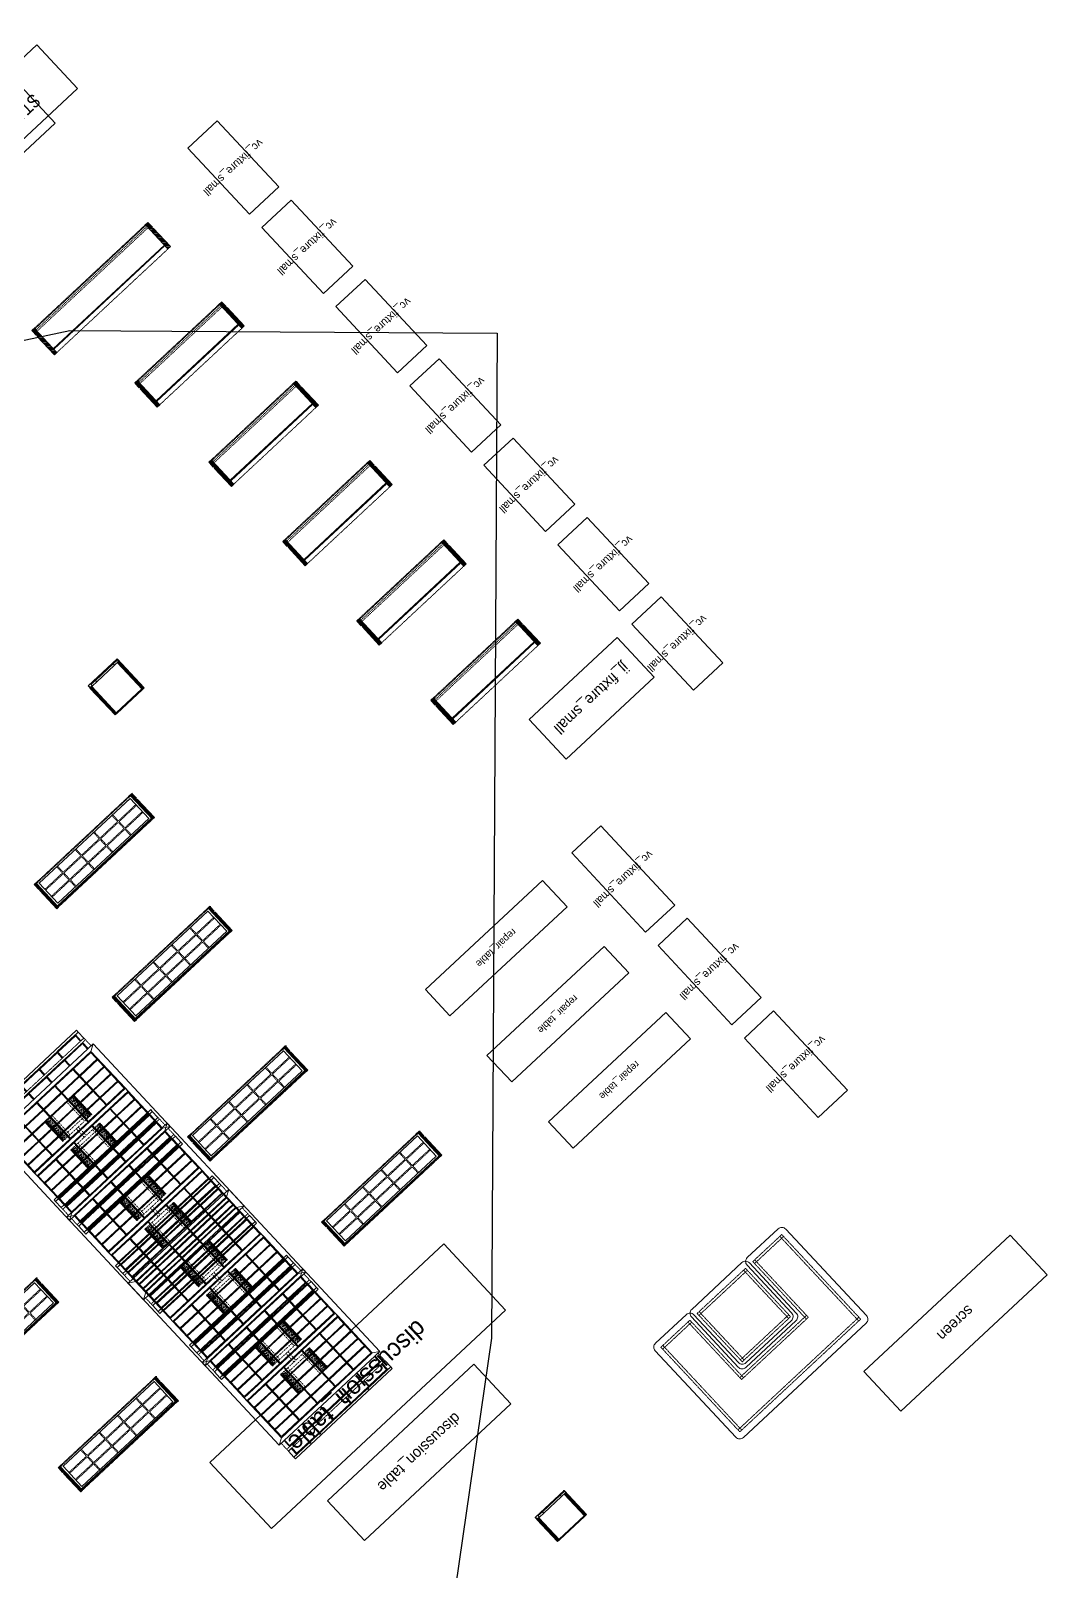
# Model space of a CAD drawing. Header units: metres. Extents: x -11724 to 3801, y -13128 to 5050.
# Drawn here: x -3886 to 3801, y -6603 to 5050 of the extents above; entities that cross this region are included whole.
import ezdxf
from ezdxf.enums import TextEntityAlignment as Align

# ---------------------------------------------------------------- set-up
doc = ezdxf.new("R2010")
doc.units = ezdxf.units.M
doc.linetypes.add('a_p6_plan_L18$0$HIDDEN', pattern=[0.375, 0.25, -0.125])
doc.linetypes.add('ACAD_ISO03W100', pattern=[30, 12, -18])
for name, color, linetype in [('FixtureLabels', 2, 'Continuous'), ('Fixtures', 3, 'Continuous'), ('FloorPlan', 1, 'Continuous')]:
    doc.layers.add(name, color=color, linetype=linetype)
for name, color, linetype, lineweight in [('I-LK DIM', 252, 'Continuous', 5), ('I-LK FF&E', 1, 'Continuous', 9), ('I-LK TEXT', 31, 'Continuous', 5), ('LN-ELEVATION-1', 81, 'Continuous', 13), ('LN-ELEVATION-2', 103, 'Continuous', 20), ('LN-ELEVATION-3', 125, 'a_p6_plan_L18$0$HIDDEN', 18), ('LN-ELEVATION-4', 145, 'Continuous', 13), ('LN-ELEVATION-5', 167, 'Continuous', 5), ('LN-HATCH', 251, 'Continuous', 0)]:
    doc.layers.add(name, color=color, linetype=linetype, lineweight=lineweight)
doc.styles.add('LK TXT', font='Arial Narrow.ttf')
pattern_1 = [(45, (4208834.247, 1706614.74), (-4.4901280605, 4.4901280605), [])]
pattern_2 = [(45, (4209134.247, 1706614.74), (-4.4901280605, 4.4901280605), [])]
pattern_3 = [(45, (7858558.917, 3503823.203), (-4.4901280605, 4.4901280605), [])]

# ---------------------------------------------------------------- blocks, each defined once
blk = doc.blocks.new('STAFF_RACK_1')
at = {"layer": 'I-LK FF&E'}
blk.add_lwpolyline([(900, 468), (0, 468), (0, 18), (900, 18)], close=True, dxfattribs=at)
at = {"layer": 'I-LK TEXT', "color": 0, "linetype": 'Continuous', "ltscale": 3, "insert": (-98, 361), "char_height": 100, "attachment_point": 1, "style": 'LK TXT'}
blk.add_mtext_dynamic_manual_height_columns('\\pxqc;STAFF\\P RACK', width=1099.49, gutter_width=1, heights=[0], dxfattribs=at)
blk = doc.blocks.new('jj 1200')
at = {"layer": 'LN-HATCH', "ltscale": 0.5}
h = blk.add_hatch(dxfattribs=at)
h.set_pattern_fill('ANSI31', color=256, scale=2)
h.set_pattern_definition([(45, (4097187.331, 1708800.267), (-4.4901280605, 4.4901280605), [])])
h.paths.add_polyline_path([(792, 220), (792, 30), (786, 30), (786, 20), (792, 20), (792, -24), (767, -24), (767, 220)])
h.paths.add_polyline_path([(-383, 180), (767, 180), (767, 186), (-383, 186)])
h.paths.add_polyline_path([(757, -24), (757, -30), (792, -30), (792, -24)])
h.paths.add_polyline_path([(-408, 220), (-408, 30), (-402, 30), (-402, 20), (-408, 20), (-408, -24), (-383, -24), (-383, 220)])
h.paths.add_polyline_path([(-373, -24), (-373, -30), (-408, -30), (-408, -24)])
at = {"layer": 'LN-ELEVATION-1', "ltscale": 0.5}
for points in [[(-408, 220), (-408, 30), (-402, 30), (-402, 20), (-408, 20), (-408, -24), (-383, -24), (-383, 220)], [(-383, 180), (767, 180), (767, 186), (-383, 186)], [(792, 220), (792, 30), (786, 30), (786, 20), (792, 20), (792, -24), (767, -24), (767, 220)], [(-373, -24), (-373, -30), (-408, -30), (-408, -24)], [(757, -24), (757, -30), (792, -30), (792, -24)]]:
    blk.add_lwpolyline(points, close=True, dxfattribs=at)
at = {"layer": 'LN-ELEVATION-3', "ltscale": 0.5}
for p, q in [((767, 220), (-383, 220)), ((757, -24), (-373, -24)), ((-373, -30), (757, -30))]:
    blk.add_line(p, q, dxfattribs=at)
at = {"layer": 'LN-ELEVATION-4', "linetype": 'ACAD_ISO03W100', "ltscale": 0.05}
blk.add_lwpolyline([(767, 0), (-383, 0), (-383, -12), (767, -12)], close=True, dxfattribs=at)
blk = doc.blocks.new('JJ_FIXTURE_LARGE_1')
at = {"layer": 'I-LK FF&E', "xscale": -1}
blk.add_blockref('JJ 1200', (792, 30), dxfattribs=at)
blk = doc.blocks.new('jj 900')
at = {"layer": 'LN-HATCH', "ltscale": 0.5}
h = blk.add_hatch(dxfattribs=at)
h.set_pattern_fill('ANSI31', color=256, scale=50)
h.set_pattern_definition([(45, (0, 0), (-4.419417, 4.419417), [])])
h.paths.add_polyline_path([(-912, 0), (-912, -190), (-906, -190), (-906, -200), (-912, -200), (-912, -244), (-887, -244), (-887, 0)])
h = blk.add_hatch(dxfattribs=at)
h.set_pattern_fill('ANSI31', color=256, scale=2)
h.set_pattern_definition(pattern_1)
h.paths.add_polyline_path([(-12, 0), (-12, -190), (-18, -190), (-18, -200), (-12, -200), (-12, -244), (-37, -244), (-37, 0)])
h = blk.add_hatch(dxfattribs=at)
h.set_pattern_fill('ANSI31', color=256, scale=2)
h.set_pattern_definition(pattern_2)
h.paths.add_polyline_path([(-37, -40), (-887, -40), (-887, -34), (-37, -34)])
h = blk.add_hatch(dxfattribs=at)
h.set_pattern_fill('ANSI31', color=256, scale=2)
h.set_pattern_definition(pattern_2)
h.paths.add_polyline_path([(-877, -244), (-877, -250), (-912, -250), (-912, -244)])
h = blk.add_hatch(dxfattribs=at)
h.set_pattern_fill('ANSI31', color=256, scale=2)
h.set_pattern_definition(pattern_1)
h.paths.add_polyline_path([(-47, -244), (-47, -250), (-12, -250), (-12, -244)])
at = {"layer": 'LN-ELEVATION-1', "ltscale": 0.5}
for points in [[(-912, 0), (-912, -190), (-906, -190), (-906, -200), (-912, -200), (-912, -244), (-887, -244), (-887, 0)], [(-12, 0), (-12, -190), (-18, -190), (-18, -200), (-12, -200), (-12, -244), (-37, -244), (-37, 0)], [(-37, -40), (-887, -40), (-887, -34), (-37, -34)], [(-877, -244), (-877, -250), (-912, -250), (-912, -244)], [(-47, -244), (-47, -250), (-12, -250), (-12, -244)]]:
    blk.add_lwpolyline(points, close=True, dxfattribs=at)
at = {"layer": 'LN-ELEVATION-3', "ltscale": 0.5}
for p, q in [((-887, 0), (-37, 0)), ((-877, -244), (-47, -244)), ((-47, -250), (-877, -250))]:
    blk.add_line(p, q, dxfattribs=at)
at = {"layer": 'LN-ELEVATION-4', "linetype": 'ACAD_ISO03W100', "ltscale": 0.05}
blk.add_lwpolyline([(-887, -220), (-37, -220), (-37, -232), (-887, -232)], close=True, dxfattribs=at)
blk = doc.blocks.new('JJ_FIXTURE_MEDIUM_1')
at = {"layer": 'I-LK FF&E'}
blk.add_blockref('JJ 900', (912, 250), dxfattribs=at)
blk = doc.blocks.new('JJ_FIXTURE_MEDIUM_2')
at = {"layer": 'I-LK FF&E'}
blk.add_blockref('JJ 900', (912, 250), dxfattribs=at)
blk = doc.blocks.new('JJ_FIXTURE_MEDIUM_3')
at = {"layer": 'I-LK FF&E'}
blk.add_blockref('JJ 900', (912, 250), dxfattribs=at)
blk = doc.blocks.new('JJ_FIXTURE_MEDIUM_4')
at = {"layer": 'I-LK FF&E'}
blk.add_blockref('JJ 900', (912, 250), dxfattribs=at)
blk = doc.blocks.new('JJ_FIXTURE_MEDIUM_5')
at = {"layer": 'I-LK FF&E'}
blk.add_blockref('JJ 900', (912, 250), dxfattribs=at)
blk = doc.blocks.new('mirror unit see thru')
at = {"layer": 'LN-HATCH', "ltscale": 0.5}
h = blk.add_hatch(dxfattribs=at)
h.set_pattern_fill('ANSI31', color=256, scale=2)
h.set_pattern_definition([(45, (4060070.797, 1708569.446), (-4.4901280605, 4.4901280605), [])])
h.paths.add_polyline_path([(-150, 0), (-132, 0), (-132, -279), (-150, -279)])
h.paths.add_polyline_path([(-132, -6), (132, -6), (132, 0), (-132, 0)])
h.paths.add_polyline_path([(150, 0), (132, 0), (132, -279), (150, -279)])
at = {"layer": 'Defpoints'}
blk.add_lwpolyline([(150, -300), (-150, -300), (-150, 0), (150, 0)], close=True, dxfattribs=at)
at = {"layer": 'LN-ELEVATION-1'}
for points in [[(-150, 0), (-132, 0), (-132, -279), (-150, -279)], [(-132, -6), (132, -6), (132, 0), (-132, 0)], [(150, 0), (132, 0), (132, -279), (150, -279)], [(-103, -293), (-103, -279), (-148, -279), (-148, -300), (-139, -300), (-139, -298.5), (-146.5, -298.5), (-146.5, -293)], [(80, -293), (80, -279), (125, -279), (125, -300), (116, -300), (116, -298.5), (123.5, -298.5), (123.5, -293)], [(142, -300), (142, -298.5), (146.5, -298.5), (146.5, -280.5), (125, -280.5), (125, -279), (148, -279), (148, -300)]]:
    blk.add_lwpolyline(points, close=True, dxfattribs=at)
at = {"layer": 'LN-ELEVATION-2', "color": 4, "lineweight": 0}
blk.add_lwpolyline([(-146.5, -293), (123.5, -293), (123.5, -298.5), (-146.5, -298.5)], close=True, dxfattribs=at)
at = {"layer": 'LN-ELEVATION-2'}
blk.add_lwpolyline([(-103, -293), (80, -293), (80, -279), (-103, -279)], close=True, dxfattribs=at)
at = {"layer": 'LN-ELEVATION-4', "ltscale": 0.5}
blk.add_line((116, -300), (-139, -300), dxfattribs=at)
blk = doc.blocks.new('MIRROR_2')
at = {"layer": 'I-LK FF&E'}
blk.add_blockref('MIRROR UNIT SEE THRU', (150, 300), dxfattribs=at)
blk = doc.blocks.new('1010mm vc plan')
at = {"layer": 'LN-HATCH', "ltscale": 0.5}
h = blk.add_hatch(dxfattribs=at)
h.set_pattern_fill('ANSI31', color=256, scale=2)
h.set_pattern_definition([(45, (3761554.586, 1795022.936), (-4.490128061, 4.490128061), [])])
h.paths.add_polyline_path([(-505, 24), (-505, -166), (-499, -166), (-499, -176), (-505, -176), (-505, -220), (-487, -220), (-487, 24)])
h = blk.add_hatch(dxfattribs=at)
h.set_pattern_fill('ANSI31', color=256, scale=2)
h.set_pattern_definition(pattern_3)
h.paths.add_polyline_path([(505, 24), (505, -166), (499, -166), (499, -176), (505, -176), (505, -220), (487, -220), (487, 24)])
h = blk.add_hatch(dxfattribs=at)
h.set_pattern_fill('ANSI31', color=256, scale=2)
h.set_pattern_definition([(45, (7858741.917, 3503823.203), (-4.4901280605, 4.4901280605), [])])
h.paths.add_polyline_path([(-470, -220), (-470, -226), (-505, -226), (-505, -220)])
h = blk.add_hatch(dxfattribs=at)
h.set_pattern_fill('ANSI31', color=256, scale=2)
h.set_pattern_definition(pattern_3)
h.paths.add_polyline_path([(477, -220), (477, -226), (512, -226), (512, -220)])
at = {"layer": 'LN-ELEVATION-1', "ltscale": 0.5}
for points in [[(-505, 24), (-505, -166), (-499, -166), (-499, -176), (-505, -176), (-505, -220), (-487, -220), (-487, 24)], [(487, 12), (-487, 12), (-487, 18), (487, 18)], [(505, 24), (505, -166), (499, -166), (499, -176), (505, -176), (505, -220), (487, -220), (487, 24)], [(-470, -220), (-470, -226), (-505, -226), (-505, -220)], [(470, -220), (470, -226), (505, -226), (505, -220)]]:
    blk.add_lwpolyline(points, close=True, dxfattribs=at)
at = {"layer": 'LN-ELEVATION-2', "ltscale": 0.5}
blk.add_lwpolyline([(470, 0), (-470, 0), (-470, -208), (470, -208)], close=True, dxfattribs=at)
at = {"layer": 'LN-ELEVATION-3', "ltscale": 0.5}
for p, q in [((-487, 24), (487, 24)), ((-470, -220), (470, -220)), ((470, -226), (-470, -226))]:
    blk.add_line(p, q, dxfattribs=at)
for points in [[(-470, 0), (-289, 0), (-289, -64), (-470, -64)], [(-281, 0), (-99, 0), (-99, -64), (-281, -64)], [(-91, 0), (91, 0), (91, -64), (-91, -64)], [(99, 0), (281, 0), (281, -64), (99, -64)], [(289, 0), (470, 0), (470, -64), (289, -64)], [(-470, -136), (-289, -136), (-289, -72), (-470, -72)], [(-281, -72), (-99, -72), (-99, -136), (-281, -136)], [(-91, -72), (91, -72), (91, -136), (-91, -136)], [(99, -72), (281, -72), (281, -136), (99, -136)], [(289, -72), (470, -72), (470, -136), (289, -136)], [(-470, -144), (-289, -144), (-289, -208), (-470, -208)], [(-281, -144), (-99, -144), (-99, -208), (-281, -208)], [(-91, -144), (91, -144), (91, -208), (-91, -208)], [(99, -144), (281, -144), (281, -208), (99, -208)], [(289, -144), (470, -144), (470, -208), (289, -208)]]:
    blk.add_lwpolyline(points, close=True, dxfattribs=at)
blk = doc.blocks.new('VC_FIXTURE_MEDIUM_1')
at = {"layer": 'I-LK FF&E', "xscale": -1}
blk.add_blockref('1010MM VC PLAN', (512, 226), dxfattribs=at)
blk = doc.blocks.new('VC_FIXTURE_MEDIUM_2')
at = {"layer": 'I-LK FF&E', "xscale": -1}
blk.add_blockref('1010MM VC PLAN', (512, 226), dxfattribs=at)
blk = doc.blocks.new('euro mirror')
at = {"layer": 'LN-ELEVATION-4', "linetype": 'ACAD_ISO03W100', "ltscale": 0.1}
blk.add_lwpolyline([(0, 47), (0, -41), (-20, -41), (-20, 47)], close=True, dxfattribs=at)
at = {"layer": 'LN-ELEVATION-5', "linetype": 'ACAD_ISO03W100', "ltscale": 0.1}
for p, q in [((-160, 247), (-160, 47)), ((-160, 247), (-160, 47)), ((-159, 247), (-159, 47)), ((-159, 247), (-159, 47)), ((-158, 247), (-158, 47)), ((-158, 247), (-158, 47)), ((-157, 247), (-157, 47)), ((-156, 247), (-156, 47)), ((-154, 247), (-154, 47)), ((-151, 247), (-151, 47)), ((-146, 247), (-146, 47)), ((-141, 247), (-141, 47)), ((-135, 247), (-135, 47)), ((-128, 247), (-128, 47)), ((-120, 247), (-120, 47)), ((-111, 247), (-111, 47)), ((-102, 247), (-102, 47)), ((-85, 247), (-85, 47)), ((65, 247), (65, 47)), ((82, 247), (82, 47)), ((91, 247), (91, 47)), ((100, 247), (100, 47)), ((108, 247), (108, 47)), ((115, 247), (115, 47)), ((121, 247), (121, 47)), ((126, 247), (126, 47)), ((131, 247), (131, 47)), ((134, 247), (134, 47)), ((136, 247), (136, 47)), ((137, 247), (137, 47)), ((138, 247), (138, 47)), ((138, 247), (138, 47)), ((139, 247), (139, 47)), ((139, 247), (139, 47)), ((140, 247), (140, 47)), ((140, 247), (140, 47)), ((-160, -41), (-160, -241)), ((-160, -41), (-160, -241)), ((-159, -41), (-159, -241)), ((-159, -41), (-159, -241)), ((-158, -41), (-158, -241)), ((-158, -41), (-158, -241)), ((-157, -41), (-157, -241)), ((-156, -41), (-156, -241)), ((-154, -41), (-154, -241)), ((-151, -41), (-151, -241)), ((-146, -41), (-146, -241)), ((-141, -41), (-141, -241)), ((-135, -41), (-135, -241)), ((-128, -41), (-128, -241)), ((-120, -41), (-120, -241)), ((-111, -41), (-111, -241)), ((-102, -41), (-102, -241)), ((-85, -41), (-85, -241)), ((65, -41), (65, -241)), ((82, -41), (82, -241)), ((91, -41), (91, -241)), ((100, -41), (100, -241)), ((108, -41), (108, -241)), ((115, -41), (115, -241)), ((121, -41), (121, -241)), ((126, -41), (126, -241)), ((131, -41), (131, -241)), ((134, -41), (134, -241)), ((136, -41), (136, -241)), ((137, -41), (137, -241)), ((138, -41), (138, -241)), ((138, -41), (138, -241)), ((139, -41), (139, -241)), ((139, -41), (139, -241)), ((140, -41), (140, -241)), ((140, -41), (140, -241))]:
    blk.add_line(p, q, dxfattribs=at)
for points in [[(140, 73), (140, 247), (-160, 247), (-160, 73)], [(140, -67), (140, -241), (-160, -241), (-160, -67)]]:
    blk.add_lwpolyline(points, dxfattribs=at)
for points in [[(140, 73), (140, 47), (-160, 47), (-160, 73)], [(140, -41), (140, -67), (-160, -67), (-160, -41)]]:
    blk.add_lwpolyline(points, close=True, dxfattribs=at)
blk = doc.blocks.new('eurocenter 1040')
at = {"layer": 'LN-ELEVATION-1'}
for points in [[(-470, -327), (470, -327), (470, 468), (-470, 468)], [(-470, 85), (470, 85), (470, 468), (-470, 468)], [(-283, 85), (-277, 85), (-277, 468), (-283, 468)], [(-96, 85), (-90, 85), (-90, 468), (-96, 468)], [(90, 85), (96, 85), (96, 468), (90, 468)], [(277, 85), (283, 85), (283, 468), (277, 468)], [(-470, 387), (-283, 387), (-283, 393), (-470, 393)], [(-277, 387), (-96, 387), (-96, 393), (-277, 393)], [(-90, 387), (90, 387), (90, 393), (-90, 393)], [(96, 387), (277, 387), (277, 393), (96, 393)], [(283, 387), (470, 387), (470, 393), (283, 393)], [(-470, 311), (-283, 311), (-283, 317), (-470, 317)], [(-470, 236), (-283, 236), (-283, 242), (-470, 242)], [(-277, 311), (-96, 311), (-96, 317), (-277, 317)], [(-277, 236), (-96, 236), (-96, 242), (-277, 242)], [(-90, 311), (90, 311), (90, 317), (-90, 317)], [(-90, 236), (90, 236), (90, 242), (-90, 242)], [(96, 311), (277, 311), (277, 317), (96, 317)], [(96, 236), (277, 236), (277, 242), (96, 242)], [(283, 311), (470, 311), (470, 317), (283, 317)], [(283, 236), (470, 236), (470, 242), (283, 242)], [(-470, 160), (-283, 160), (-283, 166), (-470, 166)], [(-277, 160), (-96, 160), (-96, 166), (-277, 166)], [(-90, 160), (90, 160), (90, 166), (-90, 166)], [(96, 160), (277, 160), (277, 166), (96, 166)], [(283, 160), (470, 160), (470, 166), (283, 166)], [(-470, 85), (470, 85), (470, 55), (-470, 55)], [(-470, 55), (470, 55), (470, -327), (-470, -327)], [(-283, 55), (-277, 55), (-277, -327), (-283, -327)], [(-96, 55), (-90, 55), (-90, -327), (-96, -327)], [(90, 55), (96, 55), (96, -327), (90, -327)], [(277, 55), (283, 55), (283, -327), (277, -327)], [(-470, -20), (-283, -20), (-283, -26), (-470, -26)], [(-470, -96), (-283, -96), (-283, -102), (-470, -102)], [(-277, -20), (-96, -20), (-96, -26), (-277, -26)], [(-277, -96), (-96, -96), (-96, -102), (-277, -102)], [(-90, -20), (90, -20), (90, -26), (-90, -26)], [(-90, -96), (90, -96), (90, -102), (-90, -102)], [(96, -20), (277, -20), (277, -26), (96, -26)], [(96, -96), (277, -96), (277, -102), (96, -102)], [(283, -20), (470, -20), (470, -26), (283, -26)], [(283, -96), (470, -96), (470, -102), (283, -102)], [(-470, -171), (-283, -171), (-283, -177), (-470, -177)], [(-277, -171), (-96, -171), (-96, -177), (-277, -177)], [(-90, -171), (90, -171), (90, -177), (-90, -177)], [(96, -171), (277, -171), (277, -177), (96, -177)], [(283, -171), (470, -171), (470, -177), (283, -177)], [(-470, -246), (-283, -246), (-283, -252), (-470, -252)], [(-277, -246), (-96, -246), (-96, -252), (-277, -252)], [(-90, -246), (90, -246), (90, -252), (-90, -252)], [(96, -246), (277, -246), (277, -252), (96, -252)], [(283, -246), (470, -246), (470, -252), (283, -252)]]:
    blk.add_lwpolyline(points, close=True, dxfattribs=at)
for points in [[(-283, 462), (-464, 462), (-464, 317)], [(-96, 462), (-277, 462)], [(90, 462), (-90, 462)], [(277, 462), (96, 462)], [(464, 317), (464, 462), (283, 462)], [(-464, 311), (-464, 242)], [(-464, 236), (-464, 166)], [(464, 242), (464, 311)], [(464, 166), (464, 236)], [(-464, 160), (-464, 91), (-283, 91)], [(283, 91), (464, 91), (464, 160)], [(-464, -20), (-464, 49), (-283, 49)], [(-277, 91), (-96, 91)], [(-277, 49), (-96, 49)], [(-90, 91), (90, 91)], [(-90, 49), (90, 49)], [(96, 91), (277, 91)], [(96, 49), (277, 49)], [(283, 49), (464, 49), (464, -20)], [(-464, -96), (-464, -26)], [(-464, -171), (-464, -102)], [(464, -26), (464, -96)], [(464, -102), (464, -171)], [(-283, -321), (-464, -321), (-464, -177)], [(464, -177), (464, -321), (283, -321)], [(-96, -321), (-277, -321)], [(90, -321), (-90, -321)], [(277, -321), (96, -321)]]:
    blk.add_lwpolyline(points, dxfattribs=at)
at = {"layer": 'LN-ELEVATION-2'}
blk.add_lwpolyline([(-520, -357), (520, -357), (520, 498), (-520, 498)], close=True, dxfattribs=at)
for points in [[(-470, 468), (-520, 498)], [(470, 468), (520, 498)], [(-470, -327), (-520, -357)], [(470, -327), (520, -357)]]:
    blk.add_lwpolyline(points, dxfattribs=at)
at = {"layer": 'LN-ELEVATION-3'}
for points in [[(-500, 560), (500, 560), (500, 578), (-500, 578)], [(-500, 498), (-470, 498), (-470, 560), (-500, 560)], [(470, 498), (500, 498), (500, 560), (470, 560)], [(-500, -357), (-470, -357), (-470, -419), (-500, -419)], [(-500, -419), (500, -419), (500, -437), (-500, -437)], [(470, -357), (500, -357), (500, -419), (470, -419)]]:
    blk.add_lwpolyline(points, close=True, dxfattribs=at)
at = {"layer": 'LN-ELEVATION-4'}
for points in [[(-500, 640), (500, 640), (500, 658), (-500, 658)], [(-500, 578), (-470, 578), (-470, 640), (-500, 640)], [(470, 578), (500, 578), (500, 640), (470, 640)], [(-470, 498), (-464, 498), (-464, 560), (-470, 560)], [(-464, 554), (-283, 554), (-283, 560), (-464, 560)], [(-283, 498), (-277, 498), (-277, 560), (-283, 560)], [(-277, 554), (-96, 554), (-96, 560), (-277, 560)], [(-96, 498), (-90, 498), (-90, 560), (-96, 560)], [(-90, 554), (90, 554), (90, 560), (-90, 560)], [(90, 498), (96, 498), (96, 560), (90, 560)], [(96, 554), (277, 554), (277, 560), (96, 560)], [(277, 498), (283, 498), (283, 560), (277, 560)], [(283, 554), (464, 554), (464, 560), (283, 560)], [(464, 498), (470, 498), (470, 560), (464, 560)], [(-500, -437), (-470, -437), (-470, -499), (-500, -499)], [(-470, -357), (-464, -357), (-464, -419), (-470, -419)], [(-464, -413), (-283, -413), (-283, -419), (-464, -419)], [(-283, -357), (-277, -357), (-277, -419), (-283, -419)], [(-277, -413), (-96, -413), (-96, -419), (-277, -419)], [(-96, -357), (-90, -357), (-90, -419), (-96, -419)], [(-90, -413), (90, -413), (90, -419), (-90, -419)], [(90, -357), (96, -357), (96, -419), (90, -419)], [(96, -413), (277, -413), (277, -419), (96, -419)], [(277, -357), (283, -357), (283, -419), (277, -419)], [(283, -413), (464, -413), (464, -419), (283, -419)], [(464, -357), (470, -357), (470, -419), (464, -419)], [(470, -437), (500, -437), (500, -499), (470, -499)], [(-500, -499), (500, -499), (500, -517), (-500, -517)]]:
    blk.add_lwpolyline(points, close=True, dxfattribs=at)
at = {"layer": 'LN-ELEVATION-5'}
for points in [[(-470, 578), (-464, 578), (-464, 640), (-470, 640)], [(-464, 634), (-283, 634), (-283, 640), (-464, 640)], [(-283, 578), (-277, 578), (-277, 640), (-283, 640)], [(-277, 634), (-96, 634), (-96, 640), (-277, 640)], [(-96, 578), (-90, 578), (-90, 640), (-96, 640)], [(-90, 634), (90, 634), (90, 640), (-90, 640)], [(90, 578), (96, 578), (96, 640), (90, 640)], [(96, 634), (277, 634), (277, 640), (96, 640)], [(277, 578), (283, 578), (283, 640), (277, 640)], [(283, 634), (464, 634), (464, 640), (283, 640)], [(464, 578), (470, 578), (470, 640), (464, 640)], [(-470, -437), (-464, -437), (-464, -499), (-470, -499)], [(-283, -437), (-277, -437), (-277, -499), (-283, -499)], [(-96, -437), (-90, -437), (-90, -499), (-96, -499)], [(90, -437), (96, -437), (96, -499), (90, -499)], [(277, -437), (283, -437), (283, -499), (277, -499)], [(464, -437), (470, -437), (470, -499), (464, -499)], [(-464, -493), (-283, -493), (-283, -499), (-464, -499)], [(-277, -493), (-96, -493), (-96, -499), (-277, -499)], [(-90, -493), (90, -493), (90, -499), (-90, -499)], [(96, -493), (277, -493), (277, -499), (96, -499)], [(283, -493), (464, -493), (464, -499), (283, -499)]]:
    blk.add_lwpolyline(points, close=True, dxfattribs=at)
at = {"layer": 'I-LK DIM'}
blk.add_blockref('EURO MIRROR', (10, 67), dxfattribs=at)
blk = doc.blocks.new('EURO_CENTRE_1')
at = {"layer": 'I-LK FF&E'}
blk.add_blockref('EUROCENTER 1040', (520, 517), dxfattribs=at)
blk = doc.blocks.new('VC_FIXTURE_MEDIUM_4')
at = {"layer": 'I-LK FF&E', "xscale": -1}
blk.add_blockref('1010MM VC PLAN', (512, 226), dxfattribs=at)
blk = doc.blocks.new('EURO_CENTRE_2')
at = {"layer": 'I-LK FF&E'}
blk.add_blockref('EUROCENTER 1040', (520, 517), dxfattribs=at)
blk = doc.blocks.new('EURO_CENTRE_3')
at = {"layer": 'I-LK FF&E'}
blk.add_blockref('EUROCENTER 1040', (520, 517), dxfattribs=at)
blk = doc.blocks.new('VC_FIXTURE_MEDIUM_5')
at = {"layer": 'I-LK FF&E', "xscale": -1}
blk.add_blockref('1010MM VC PLAN', (512, 226), dxfattribs=at)
blk = doc.blocks.new('VC_FIXTURE_MEDIUM_6')
at = {"layer": 'I-LK FF&E', "xscale": -1}
blk.add_blockref('1010MM VC PLAN', (512, 226), dxfattribs=at)
blk = doc.blocks.new('EURO_CENTRE_4')
at = {"layer": 'I-LK FF&E'}
blk.add_blockref('EUROCENTER 1040', (520, 517), dxfattribs=at)
blk = doc.blocks.new('VC_FIXTURE_MEDIUM_7')
at = {"layer": 'I-LK FF&E', "xscale": -1}
blk.add_blockref('1010MM VC PLAN', (512, 226), dxfattribs=at)
blk = doc.blocks.new('nesting tables')
at = {"layer": 'LN-ELEVATION-1'}
blk.add_lwpolyline([(315, 487.5), (635, 487.5, -0.4142136), (675, 447.5), (675, -447.5, -0.4142136), (635, -487.5), (-635, -487.5, -0.4142136), (-675, -447.5), (-675, 447.5, -0.4142136), (-635, 487.5), (-315, 487.5, -0.4142136), (-275, 447.5), (-275, -47.5, 0.4142136), (-235, -87.5), (235, -87.5, 0.4142136), (275, -47.5), (275, 447.5, -0.4142136)], format="xyb", close=True, dxfattribs=at)
at = {"layer": 'LN-ELEVATION-2', "color": 0, "linetype": 'ByBlock', "lineweight": -2}
blk.add_lwpolyline([(-300, 447.5), (-300, -72.5, 0.4142136), (-260, -112.5), (260, -112.5, 0.4142136), (300, -72.5), (300, 447.5, 0.4142136), (260, 487.5), (-260, 487.5, 0.4142136)], format="xyb", close=True, dxfattribs=at)
at = {"layer": 'LN-ELEVATION-3'}
for points in [[(325, 437.5), (625, 437.5), (625, -437.5), (-625, -437.5), (-625, 437.5), (-325, 437.5), (-325, -137.5), (325, -137.5)], [(-605, 417.5), (-605, 437.5), (-625, 437.5), (-625, 417.5)], [(345, 417.5), (605, 417.5), (605, -417.5), (-605, -417.5), (-605, 417.5), (-345, 417.5), (-345, -157.5), (345, -157.5)], [(-325, 437.5), (-325, 417.5), (-345, 417.5), (-345, 437.5)], [(-250, 437.5), (-250, -62.5), (250, -62.5), (250, 437.5)], [(-230, 417.5), (-230, 437.5), (-250, 437.5), (-250, 417.5)], [(-230, 417.5), (-230, -42.5), (230, -42.5), (230, 417.5)], [(230, 417.5), (230, 437.5), (250, 437.5), (250, 417.5)], [(345, 417.5), (345, 437.5), (325, 437.5), (325, 417.5)], [(605, 417.5), (605, 437.5), (625, 437.5), (625, 417.5)], [(-230, -42.5), (-230, -62.5), (-250, -62.5), (-250, -42.5)], [(230, -42.5), (230, -62.5), (250, -62.5), (250, -42.5)], [(-325, -137.5), (-325, -157.5), (-345, -157.5), (-345, -137.5)], [(325, -137.5), (325, -157.5), (345, -157.5), (345, -137.5)], [(-605, -417.5), (-605, -437.5), (-625, -437.5), (-625, -417.5)], [(605, -417.5), (605, -437.5), (625, -437.5), (625, -417.5)]]:
    blk.add_lwpolyline(points, close=True, dxfattribs=at)
blk = doc.blocks.new('SOFA_1')
at = {"layer": 'I-LK FF&E', "rotation": 180}
blk.add_blockref('NESTING TABLES', (675, 487.5), dxfattribs=at)
blk = doc.blocks.new('mirror unit')
at = {"layer": 'LN-HATCH', "ltscale": 0.5}
h = blk.add_hatch(dxfattribs=at)
h.set_pattern_fill('ANSI31', color=256, scale=2)
h.set_pattern_definition([(45, (4060433.7416, 1708720.787), (-4.4901280605, 4.4901280605), [])])
h.paths.add_polyline_path([(213, 101), (231, 101), (231, -128), (213, -128)])
h.paths.add_polyline_path([(231, 95), (495, 95), (495, 101), (231, 101)])
h.paths.add_polyline_path([(513, 101), (495, 101), (495, -128), (513, -128)])
at = {"layer": 'Defpoints'}
blk.add_lwpolyline([(513, 101), (213, 101), (213, -149), (513, -149)], close=True, dxfattribs=at)
at = {"layer": 'LN-ELEVATION-1'}
for points in [[(213, 101), (231, 101), (231, -128), (213, -128)], [(231, 95), (495, 95), (495, 101), (231, 101)], [(513, 101), (495, 101), (495, -128), (513, -128)], [(260, -142), (260, -128), (215, -128), (215, -149), (224, -149), (224, -147), (216, -147), (216, -142)], [(443, -142), (443, -128), (488, -128), (488, -149), (479, -149), (479, -147), (486, -147), (486, -142)], [(505, -149), (505, -147), (509, -147), (509, -129), (488, -129), (488, -128), (511, -128), (511, -149)]]:
    blk.add_lwpolyline(points, close=True, dxfattribs=at)
at = {"layer": 'LN-ELEVATION-2', "color": 4, "lineweight": 0}
blk.add_lwpolyline([(216, -142), (486, -142), (486, -147), (216, -147)], close=True, dxfattribs=at)
at = {"layer": 'LN-ELEVATION-2'}
blk.add_lwpolyline([(260, -142), (443, -142), (443, -128), (260, -128)], close=True, dxfattribs=at)
at = {"layer": 'LN-ELEVATION-4', "ltscale": 0.5}
blk.add_line((479, -149), (224, -149), dxfattribs=at)
blk = doc.blocks.new('MIRROR_DIFFERENT_1')
at = {"layer": 'I-LK FF&E'}
blk.add_blockref('MIRROR UNIT', (-213, 149), dxfattribs=at)

msp = doc.modelspace()

# ---------------------------------------------------------------- linework, layer by layer
at = {"layer": 'Fixtures'}
for points in [[(-4353, 5050), (-6346, 3192), (-5693, 2492), (-3701, 4350)], [(-2477, 4369), (-2698, 4163), (-2232, 3663), (-2011, 3869)], [(-1917, 3769), (-2139, 3563), (-1672, 3063), (-1451, 3269)], [(-1358, 3169), (-1579, 2963), (-1113, 2463), (-891, 2669)], [(-798, 2569), (-1020, 2363), (-553, 1863), (-332, 2069)], [(-239, 1969), (-460, 1763), (6, 1262), (228, 1469)], [(321, 1369), (100, 1162), (566, 662), (787, 869)], [(881, 769), (659, 562), (1125, 62), (1347, 269)], [(548, 459), (-116, -160), (164, -460), (828, 159)], [(426, -964), (205, -1170), (764, -1770), (986, -1564)], [(-17, -1377), (-902, -2202), (-716, -2402), (170, -1577)], [(1079, -1664), (858, -1870), (1417, -2470), (1639, -2264)], [(450, -1877), (-436, -2702), (-249, -2902), (636, -2077)], [(916, -2377), (30, -3203), (217, -3403), (1103, -2577)], [(1732, -2364), (1511, -2570), (2070, -3170), (2292, -2964)], [(3521, -4061), (2414, -5093), (2694, -5393), (3801, -4361)], [(-762, -4128), (-2533, -5780), (-2067, -6280), (-296, -4628)], [(-535, -5038), (-1642, -6071), (-1362, -6371), (-255, -5338)]]:
    msp.add_lwpolyline(points, close=True, dxfattribs=at)
at = {"layer": 'FloorPlan'}
msp.add_lwpolyline([(-8449, 1604), (-5163, 2450), (-3591, 2782), (-2821, 2777), (-358, 2763), (-358, 2763), (-402, -4840), (-1195, -10329), (-1195, -10329), (-8551, -10345), (-8834, -10344), (-8834, -10344), (-8815, -7093), (-8449, 1604)], close=True, dxfattribs=at)

# ---------------------------------------------------------------- block references
at = {"rotation": -137}
for name, p in [('STAFF_RACK_1', (-3852, 4956)), ('JJ_FIXTURE_LARGE_1', (-3001, 3600)), ('JJ_FIXTURE_MEDIUM_1', (-2442, 3000)), ('JJ_FIXTURE_MEDIUM_2', (-1882, 2400)), ('JJ_FIXTURE_MEDIUM_3', (-1323, 1800)), ('JJ_FIXTURE_MEDIUM_4', (-763, 1200)), ('JJ_FIXTURE_MEDIUM_5', (-203, 599)), ('MIRROR_2', (-3234, 298)), ('VC_FIXTURE_MEDIUM_1', (-3117, -715)), ('VC_FIXTURE_MEDIUM_2', (-2528, -1568)), ('EURO_CENTRE_1', (-3525, -2498)), ('VC_FIXTURE_MEDIUM_4', (-1957, -2625)), ('EURO_CENTRE_2', (-2965, -3098)), ('VC_FIXTURE_MEDIUM_6', (-943, -3269)), ('EURO_CENTRE_3', (-2499, -3598)), ('SOFA_1', (1796, -3986)), ('EURO_CENTRE_4', (-1939, -4198)), ('VC_FIXTURE_MEDIUM_5', (-3839, -4380)), ('VC_FIXTURE_MEDIUM_7', (-2936, -5127)), ('MIRROR_DIFFERENT_1', (147, -5992))]:
    msp.add_blockref(name, p, dxfattribs=at)

# ---------------------------------------------------------------- texts
at = {"layer": 'FixtureLabels'}
for s, height, p in [('vc_fixture_small', 60.55, (-2354, 4016)), ('vc_fixture_small', 60.55, (-1795, 3416)), ('vc_fixture_small', 60.55, (-1235, 2816)), ('vc_fixture_small', 60.55, (-676, 2216)), ('vc_fixture_small', 60.55, (-116, 1616)), ('vc_fixture_small', 60.55, (443, 1016)), ('vc_fixture_small', 60.55, (1003, 416)), ('jj_fixture_small', 82.05, (356, -1)), ('vc_fixture_small', 60.55, (595, -1367)), ('repair_table', 54.7, (-366, -1889)), ('vc_fixture_small', 60.55, (1248, -2067)), ('repair_table', 54.7, (100, -2390)), ('vc_fixture_small', 60.55, (1901, -2767)), ('repair_table', 54.7, (566, -2890)), ('screen', 82, (3108, -4727)), ('discussion_table', 136.75, (-1415, -5204)), ('discussion_table', 82.05, (-948, -5704))]:
    msp.add_text(s, height=height, rotation=-137, dxfattribs=at).set_placement(p, align=Align.MIDDLE_CENTER)

doc.saveas('drawing.dxf')
